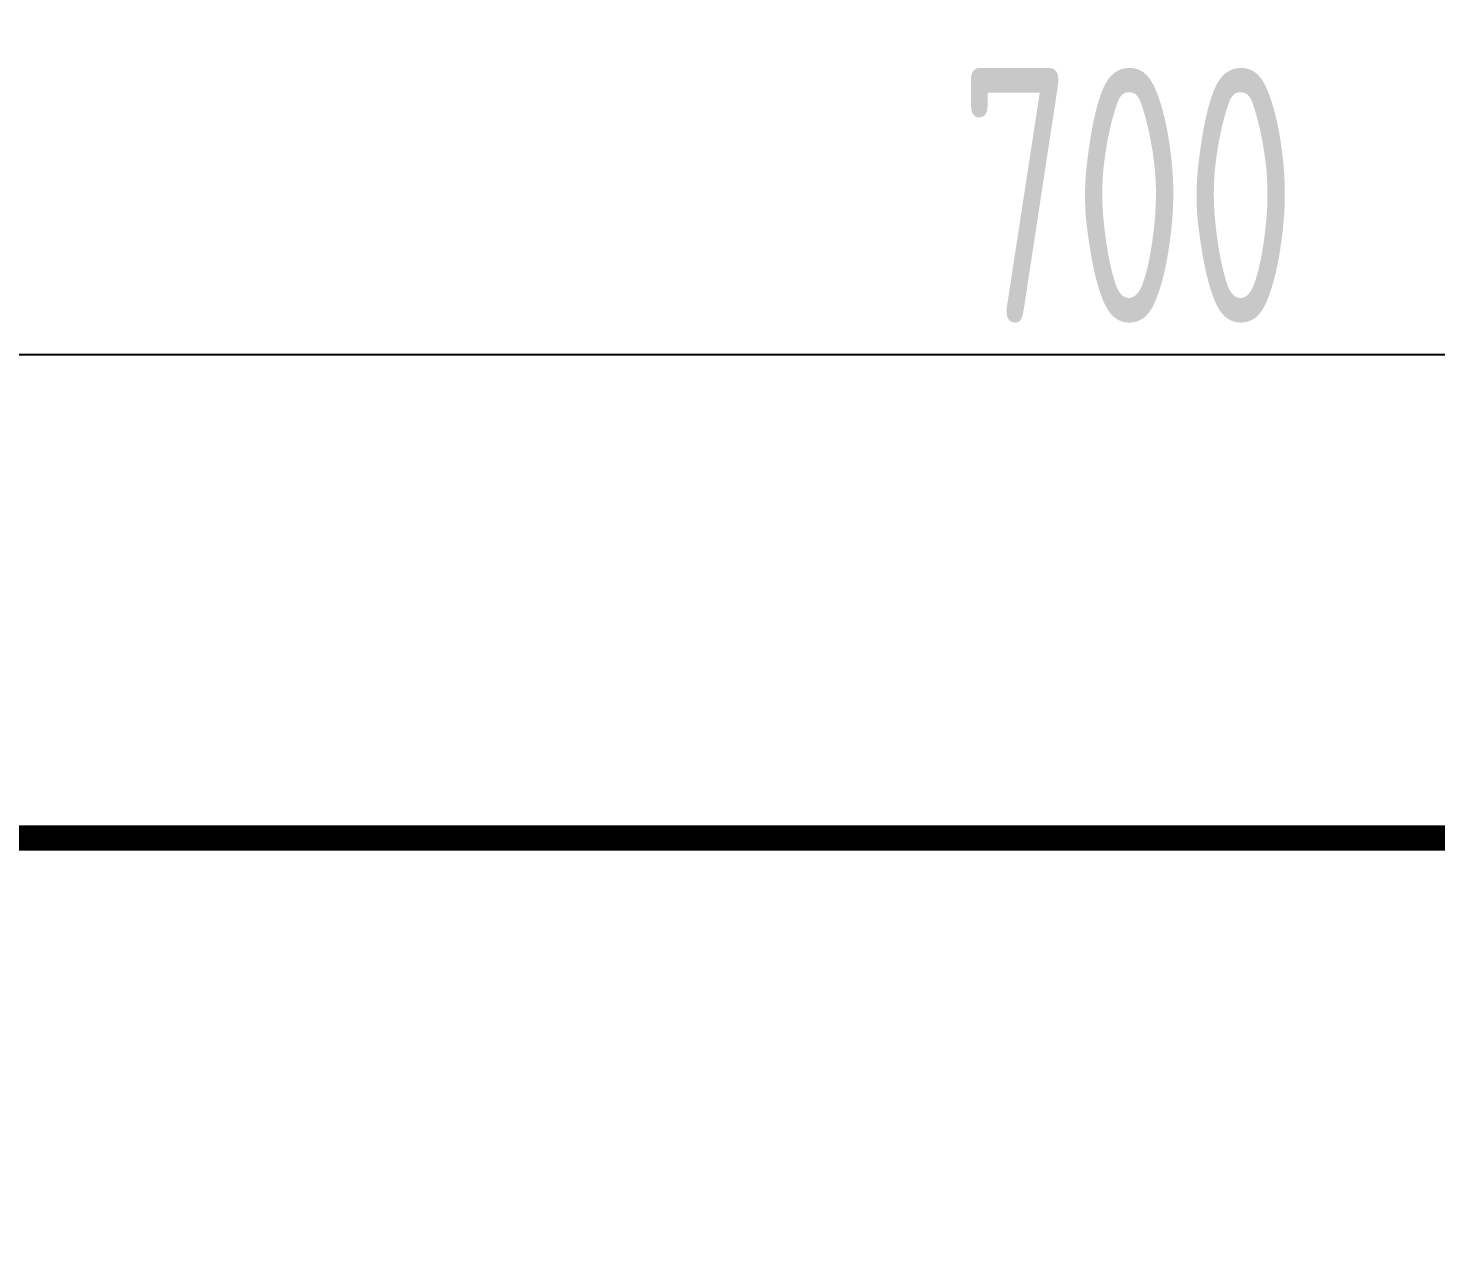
# Model space of a CAD drawing. Header units: millimetres. Extents: x 30557 to 235556, y -116603 to -73383.
# Drawn here: x 212064.5 to 212285.5, y -73830.1 to -73640 of the extents above; entities that cross this region are included whole.
import ezdxf

# ---------------------------------------------------------------- set-up
doc = ezdxf.new("R2010")
doc.units = ezdxf.units.MM
doc.layers.add('_Drawing', color=7, linetype='Continuous', lineweight=25)
doc.styles.add('supcon', font='sceie.shx', dxfattribs={"width": 0.75, "height": 40, "bigfont": 'sceic.shx'})
doc.dimstyles.new('supcon', dxfattribs={"dimtxt": 20, "dimasz": 20, "dimexe": 10, "dimexo": 10, "dimgap": 5, "dimtad": 1, "dimtoh": 1, "dimdec": 0, "dimzin": 0, "dimdsep": 46, "dimtxsty": 'supcon', "dimcen": 0.09, "dimclrd": 2, "dimclre": 2, "dimclrt": 2, "dimadec": 0, "dimazin": 0, "dimtfac": 1, "dimtdec": 0, "dimtofl": 0, "dimtmove": 0, "dimatfit": 3, "dimfxl": 1, "dimtolj": 1, "dimtzin": 0, "dimarcsym": 0})

# ---------------------------------------------------------------- blocks, each defined once
blk = doc.blocks.new('*D268')
at = {"layer": '_Drawing', "color": 2, "linetype": 'Continuous', "lineweight": -2}
for p, q in [((211887.18, -73757.16), (211887.18, -73681.21)), ((212587.18, -73757.16), (212587.18, -73681.21)), ((211907.18, -73691.21), (212567.18, -73691.21))]:
    blk.add_line(p, q, dxfattribs=at)
at = {"layer": '_Drawing', "color": 2}
for points in [[(211907.18, -73687.88), (211907.18, -73694.55), (211887.18, -73691.21)], [(212567.18, -73694.55), (212567.18, -73687.88), (212587.18, -73691.21)]]:
    blk.add_solid(points, dxfattribs=at)
at = {"layer": 'DEFPOINTS', "color": 0}
for p in [(212587.18, -73691.21), (211887.18, -73767.16), (212587.18, -73767.16)]:
    blk.add_point(p, dxfattribs=at)
at = {"layer": '_Drawing', "color": 2, "insert": (212237.18, -73666.21), "char_height": 40, "attachment_point": 5, "style": 'supcon'}
blk.add_mtext('\\A1;700', dxfattribs=at)

msp = doc.modelspace()

# ---------------------------------------------------------------- linework, layer by layer
at = {"layer": '_Drawing', "color": 1, "const_width": 4}
msp.add_lwpolyline([(211887.18, -73767.16), (212587.18, -73767.16), (212587.18, -75667.21), (211887.18, -75667.16)], close=True, dxfattribs=at)

# ---------------------------------------------------------------- dimensions: what is measured, and where the dimension line sits
at = {"layer": '_Drawing', "linetype": 'Continuous'}
dim = msp.add_linear_dim(base=(212587.18, -73691.21), p1=(211887.18, -73767.16), p2=(212587.18, -73767.16), dimstyle='supcon', dxfattribs=at)
dim.commit()
dim.dimension.update_dxf_attribs({"geometry": '*D268', "text_midpoint": (212237.18, -73666.21)})

doc.saveas('drawing.dxf')
